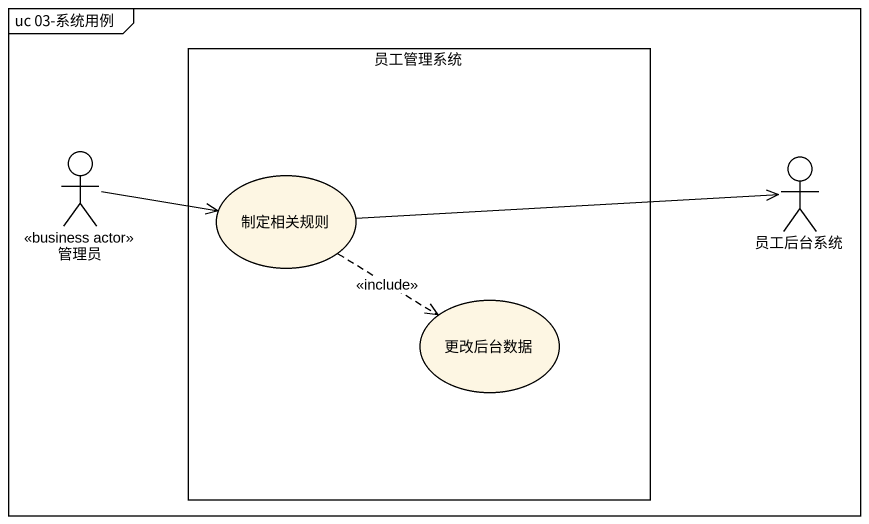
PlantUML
@startuml
mainframe uc 03-系统用例
rectangle 员工管理系统 {
  usecase 制定相关规则
  usecase 更改后台数据
}
actor 管理员 <<business actor>>
actor 员工后台系统
管理员 -right-> 制定相关规则
制定相关规则 -right-> 员工后台系统
制定相关规则 ..> 更改后台数据 : <<include>>
@enduml
